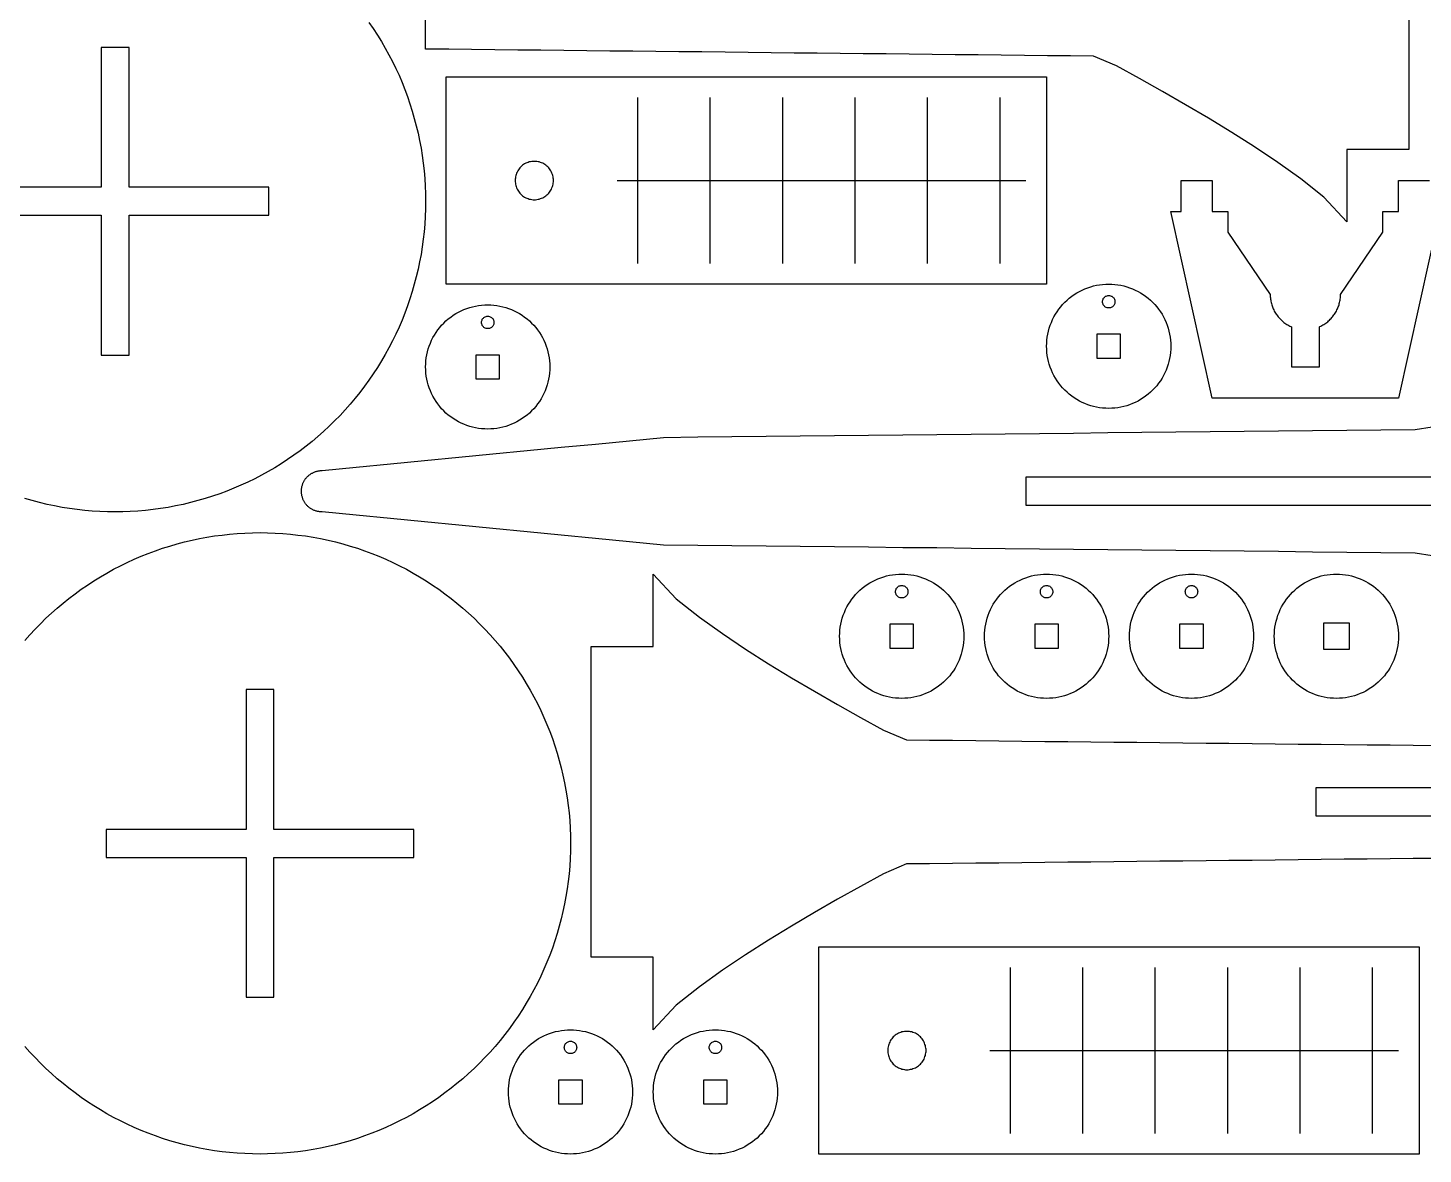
# Model space of a CAD drawing. Header units: millimetres. Extents: x 5 to 513, y 5 to 395.
# Drawn here: x 208.6 to 343.4, y 5 to 113.7 of the extents above; entities that cross this region are included whole.
import ezdxf

# ---------------------------------------------------------------- set-up
doc = ezdxf.new("R2010")
doc.units = ezdxf.units.MM
doc.layers.add('CUT', color=1, linetype='Continuous')
doc.layers.add('ENGRAVE', color=5, linetype='Continuous')

msp = doc.modelspace()

# ---------------------------------------------------------------- linework, layer by layer
at = {"layer": 'CUT'}
for points in [[(342, 132), (342, 102), (336, 102), (336, 95), (333.78, 97.39), (331.55, 99.16), (329.33, 100.75), (327.1, 102.24), (324.88, 103.65), (322.65, 105.01), (320.43, 106.32), (318.2, 107.6), (315.98, 108.84), (313.75, 110.06), (311.53, 111.01), (309.3, 111.03), (307.08, 111.05), (304.85, 111.08), (302.62, 111.1), (300.4, 111.12), (298.18, 111.15), (295.95, 111.17), (293.73, 111.19), (291.5, 111.22), (289.28, 111.24), (287.05, 111.27), (284.83, 111.29), (282.6, 111.31), (280.38, 111.34), (278.15, 111.36), (275.93, 111.38), (273.7, 111.41), (271.48, 111.43), (269.25, 111.46), (267.03, 111.48), (264.8, 111.5), (262.58, 111.53), (260.35, 111.55), (258.12, 111.57), (255.9, 111.6), (253.68, 111.62), (251.45, 111.65), (249.23, 111.67), (247, 111.69), (247, 115.65)], [(241.53, 114.27), (241.94, 113.67), (242.35, 113.05), (242.73, 112.42), (243.1, 111.79), (243.46, 111.14), (243.8, 110.49), (244.12, 109.83), (244.43, 109.16), (244.72, 108.48), (244.99, 107.8), (245.25, 107.11), (245.49, 106.41), (245.71, 105.71), (245.91, 105), (246.1, 104.29), (246.27, 103.57), (246.42, 102.85), (246.56, 102.13), (246.68, 101.4), (246.77, 100.67), (246.86, 99.94), (246.92, 99.21), (246.96, 98.47), (246.99, 97.74), (247, 97), (246.99, 96.26), (246.96, 95.53), (246.92, 94.79), (246.86, 94.06), (246.77, 93.33), (246.68, 92.6), (246.56, 91.87), (246.42, 91.15), (246.27, 90.43), (246.1, 89.71), (245.91, 89), (245.71, 88.29), (245.49, 87.59), (245.25, 86.89), (244.99, 86.2), (244.72, 85.52), (244.43, 84.84), (244.12, 84.17), (243.8, 83.51), (243.46, 82.86), (243.1, 82.21), (242.73, 81.58), (242.35, 80.95), (241.94, 80.33), (241.53, 79.73), (241.1, 79.13), (240.65, 78.54), (240.19, 77.97), (239.72, 77.4), (239.23, 76.85), (238.73, 76.31), (238.21, 75.79), (237.69, 75.27), (237.15, 74.77), (236.6, 74.28), (236.03, 73.81), (235.46, 73.35), (234.87, 72.9), (234.27, 72.47), (233.67, 72.06), (233.05, 71.65), (232.42, 71.27), (231.79, 70.9), (231.14, 70.54), (230.49, 70.2), (229.83, 69.88), (229.16, 69.57), (228.48, 69.28), (227.8, 69.01), (227.11, 68.75), (226.41, 68.51), (225.71, 68.29), (225, 68.09), (224.29, 67.9), (223.57, 67.73), (222.85, 67.58), (222.13, 67.44), (221.4, 67.32), (220.67, 67.23), (219.94, 67.14), (219.21, 67.08), (218.47, 67.04), (217.74, 67.01), (217, 67), (216.26, 67.01), (215.53, 67.04), (214.79, 67.08), (214.06, 67.14), (213.33, 67.23), (212.6, 67.32), (211.87, 67.44), (211.15, 67.58), (210.43, 67.73), (209.71, 67.9), (209, 68.09), (208.29, 68.29)], [(345, 96), (341, 78), (323, 78), (319, 96), (320, 96), (320, 99), (323, 99), (323, 96), (324.5, 96), (324.5, 94), (328.6, 88), (328.6, 87.89), (328.61, 87.78), (328.62, 87.67), (328.63, 87.56), (328.65, 87.45), (328.67, 87.34), (328.69, 87.23), (328.72, 87.12), (328.75, 87.01), (328.78, 86.91), (328.82, 86.8), (328.86, 86.7), (328.9, 86.6), (328.95, 86.5), (329, 86.4), (329.06, 86.3), (329.11, 86.2), (329.17, 86.11), (329.24, 86.02), (329.3, 85.93), (329.37, 85.84), (329.44, 85.76), (329.52, 85.68), (329.6, 85.6), (329.68, 85.52), (329.76, 85.44), (329.84, 85.37), (329.93, 85.3), (330.02, 85.24), (330.11, 85.17), (330.2, 85.11), (330.3, 85.06), (330.4, 85), (330.5, 84.95), (330.6, 84.9), (330.65, 84.88), (330.65, 81), (333.35, 81), (333.35, 84.88), (333.4, 84.9), (333.5, 84.95), (333.6, 85), (333.7, 85.06), (333.8, 85.11), (333.89, 85.17), (333.98, 85.24), (334.07, 85.3), (334.16, 85.37), (334.24, 85.44), (334.32, 85.52), (334.4, 85.6), (334.48, 85.68), (334.56, 85.76), (334.63, 85.84), (334.7, 85.93), (334.76, 86.02), (334.83, 86.11), (334.89, 86.2), (334.94, 86.3), (335, 86.4), (335.05, 86.5), (335.1, 86.6), (335.14, 86.7), (335.18, 86.8), (335.22, 86.91), (335.25, 87.01), (335.28, 87.12), (335.31, 87.23), (335.33, 87.34), (335.35, 87.45), (335.37, 87.56), (335.38, 87.67), (335.39, 87.78), (335.4, 87.89), (335.4, 88), (339.5, 94), (339.5, 96), (341, 96), (341, 99), (344, 99)], [(345.9, 62.52), (342.6, 63.03), (339.3, 63.06), (336, 63.1), (332.7, 63.13), (329.4, 63.17), (326.1, 63.2), (322.8, 63.24), (319.5, 63.27), (316.2, 63.31), (312.9, 63.34), (309.6, 63.38), (306.3, 63.41), (303, 63.45), (299.7, 63.48), (296.4, 63.52), (293.1, 63.55), (289.8, 63.59), (286.5, 63.62), (283.2, 63.66), (279.9, 63.69), (276.6, 63.73), (273.3, 63.76), (270, 63.8), (266.7, 64.12), (263.4, 64.44), (260.1, 64.76), (256.8, 65.08), (253.5, 65.4), (250.2, 65.72), (246.9, 66.04), (243.6, 66.36), (240.3, 66.68), (237, 67), (236.93, 67), (236.87, 67), (236.8, 67.01), (236.74, 67.02), (236.67, 67.03), (236.61, 67.04), (236.55, 67.05), (236.48, 67.07), (236.42, 67.09), (236.36, 67.11), (236.3, 67.13), (236.23, 67.15), (236.17, 67.18), (236.12, 67.21), (236.06, 67.24), (236, 67.27), (235.94, 67.3), (235.89, 67.34), (235.84, 67.37), (235.78, 67.41), (235.73, 67.45), (235.68, 67.5), (235.63, 67.54), (235.59, 67.59), (235.54, 67.63), (235.5, 67.68), (235.45, 67.73), (235.41, 67.78), (235.37, 67.84), (235.34, 67.89), (235.3, 67.94), (235.27, 68), (235.24, 68.06), (235.21, 68.12), (235.18, 68.17), (235.15, 68.23), (235.13, 68.3), (235.11, 68.36), (235.09, 68.42), (235.07, 68.48), (235.05, 68.55), (235.04, 68.61), (235.03, 68.67), (235.02, 68.74), (235.01, 68.8), (235, 68.87), (235, 68.93), (235, 69), (235, 69.07), (235, 69.13), (235.01, 69.2), (235.02, 69.26), (235.03, 69.33), (235.04, 69.39), (235.05, 69.45), (235.07, 69.52), (235.09, 69.58), (235.11, 69.64), (235.13, 69.7), (235.15, 69.77), (235.18, 69.83), (235.21, 69.88), (235.24, 69.94), (235.27, 70), (235.3, 70.06), (235.34, 70.11), (235.37, 70.16), (235.41, 70.22), (235.45, 70.27), (235.5, 70.32), (235.54, 70.37), (235.59, 70.41), (235.63, 70.46), (235.68, 70.5), (235.73, 70.55), (235.78, 70.59), (235.84, 70.63), (235.89, 70.66), (235.94, 70.7), (236, 70.73), (236.06, 70.76), (236.12, 70.79), (236.17, 70.82), (236.23, 70.85), (236.3, 70.87), (236.36, 70.89), (236.42, 70.91), (236.48, 70.93), (236.55, 70.95), (236.61, 70.96), (236.67, 70.97), (236.74, 70.98), (236.8, 70.99), (236.87, 71), (236.93, 71), (237, 71), (240.3, 71.32), (243.6, 71.64), (246.9, 71.96), (250.2, 72.28), (253.5, 72.6), (256.8, 72.92), (260.1, 73.24), (263.4, 73.56), (266.7, 73.88), (270, 74.2), (273.3, 74.24), (276.6, 74.27), (279.9, 74.31), (283.2, 74.34), (286.5, 74.38), (289.8, 74.41), (293.1, 74.45), (296.4, 74.48), (299.7, 74.52), (303, 74.55), (306.3, 74.59), (309.6, 74.62), (312.9, 74.66), (316.2, 74.69), (319.5, 74.73), (322.8, 74.76), (326.1, 74.8), (329.4, 74.83), (332.7, 74.87), (336, 74.9), (339.3, 74.94), (342.6, 74.97), (345.9, 75.48)], [(375, 70.35), (305, 70.35), (305, 67.65), (375, 67.65)], [(208.28, 54.6), (208.77, 55.15), (209.27, 55.69), (209.79, 56.21), (210.31, 56.73), (210.85, 57.23), (211.4, 57.72), (211.97, 58.19), (212.54, 58.65), (213.13, 59.1), (213.73, 59.53), (214.33, 59.94), (214.95, 60.35), (215.58, 60.73), (216.21, 61.1), (216.86, 61.46), (217.51, 61.8), (218.17, 62.12), (218.84, 62.43), (219.52, 62.72), (220.2, 62.99), (220.89, 63.25), (221.59, 63.49), (222.29, 63.71), (223, 63.91), (223.71, 64.1), (224.43, 64.27), (225.15, 64.42), (225.87, 64.56), (226.6, 64.68), (227.33, 64.77), (228.06, 64.86), (228.79, 64.92), (229.53, 64.96), (230.26, 64.99), (231, 65), (231.74, 64.99), (232.47, 64.96), (233.21, 64.92), (233.94, 64.86), (234.67, 64.77), (235.4, 64.68), (236.13, 64.56), (236.85, 64.42), (237.57, 64.27), (238.29, 64.1), (239, 63.91), (239.71, 63.71), (240.41, 63.49), (241.11, 63.25), (241.8, 62.99), (242.48, 62.72), (243.16, 62.43), (243.83, 62.12), (244.49, 61.8), (245.14, 61.46), (245.79, 61.1), (246.42, 60.73), (247.05, 60.35), (247.67, 59.94), (248.27, 59.53), (248.87, 59.1), (249.46, 58.65), (250.03, 58.19), (250.6, 57.72), (251.15, 57.23), (251.69, 56.73), (252.21, 56.21), (252.73, 55.69), (253.23, 55.15), (253.72, 54.6), (254.19, 54.03), (254.65, 53.46), (255.1, 52.87), (255.53, 52.27), (255.94, 51.67), (256.35, 51.05), (256.73, 50.42), (257.1, 49.79), (257.46, 49.14), (257.8, 48.49), (258.12, 47.83), (258.43, 47.16), (258.72, 46.48), (258.99, 45.8), (259.25, 45.11), (259.49, 44.41), (259.71, 43.71), (259.91, 43), (260.1, 42.29), (260.27, 41.57), (260.42, 40.85), (260.56, 40.13), (260.68, 39.4), (260.77, 38.67), (260.86, 37.94), (260.92, 37.21), (260.96, 36.47), (260.99, 35.74), (261, 35), (260.99, 34.26), (260.96, 33.53), (260.92, 32.79), (260.86, 32.06), (260.77, 31.33), (260.68, 30.6), (260.56, 29.87), (260.42, 29.15), (260.27, 28.43), (260.1, 27.71), (259.91, 27), (259.71, 26.29), (259.49, 25.59), (259.25, 24.89), (258.99, 24.2), (258.72, 23.52), (258.43, 22.84), (258.12, 22.17), (257.8, 21.51), (257.46, 20.86), (257.1, 20.21), (256.73, 19.58), (256.35, 18.95), (255.94, 18.33), (255.53, 17.73), (255.1, 17.13), (254.65, 16.54), (254.19, 15.97), (253.72, 15.4), (253.23, 14.85), (252.73, 14.31), (252.21, 13.79), (251.69, 13.27), (251.15, 12.77), (250.6, 12.28), (250.03, 11.81), (249.46, 11.35), (248.87, 10.9), (248.27, 10.47), (247.67, 10.06), (247.05, 9.65), (246.42, 9.27), (245.79, 8.9), (245.14, 8.54), (244.49, 8.2), (243.83, 7.88), (243.16, 7.57), (242.48, 7.28), (241.8, 7.01), (241.11, 6.75), (240.41, 6.51), (239.71, 6.29), (239, 6.09), (238.29, 5.9), (237.57, 5.73), (236.85, 5.58), (236.13, 5.44), (235.4, 5.32), (234.67, 5.23), (233.94, 5.14), (233.21, 5.08), (232.47, 5.04), (231.74, 5.01), (231, 5), (230.26, 5.01), (229.53, 5.04), (228.79, 5.08), (228.06, 5.14), (227.33, 5.23), (226.6, 5.32), (225.87, 5.44), (225.15, 5.58), (224.43, 5.73), (223.71, 5.9), (223, 6.09), (222.29, 6.29), (221.59, 6.51), (220.89, 6.75), (220.2, 7.01), (219.52, 7.28), (218.84, 7.57), (218.17, 7.88), (217.51, 8.2), (216.86, 8.54), (216.21, 8.9), (215.58, 9.27), (214.95, 9.65), (214.33, 10.06), (213.73, 10.47), (213.13, 10.9), (212.54, 11.35), (211.97, 11.81), (211.4, 12.28), (210.85, 12.77), (210.31, 13.27), (209.79, 13.79), (209.27, 14.31), (208.77, 14.85), (208.28, 15.4)], [(344.65, 33.55), (342.42, 33.53), (340.2, 33.5), (337.97, 33.48), (335.75, 33.46), (333.52, 33.43), (331.3, 33.41), (329.07, 33.38), (326.85, 33.36), (324.62, 33.34), (322.4, 33.31), (320.17, 33.29), (317.95, 33.27), (315.72, 33.24), (313.5, 33.22), (311.27, 33.19), (309.05, 33.17), (306.82, 33.15), (304.6, 33.12), (302.38, 33.1), (300.15, 33.08), (297.92, 33.05), (295.7, 33.03), (293.47, 33.01), (291.25, 32.06), (289.02, 30.84), (286.8, 29.6), (284.57, 28.32), (282.35, 27.01), (280.12, 25.65), (277.9, 24.24), (275.67, 22.75), (273.45, 21.16), (271.22, 19.39), (269, 17), (269, 24), (263, 24), (263, 54), (269, 54), (269, 61), (271.22, 58.61), (273.45, 56.84), (275.67, 55.25), (277.9, 53.76), (280.12, 52.35), (282.35, 50.99), (284.57, 49.68), (286.8, 48.4), (289.02, 47.16), (291.25, 45.94), (293.47, 44.99), (295.7, 44.97), (297.92, 44.95), (300.15, 44.92), (302.38, 44.9), (304.6, 44.88), (306.82, 44.85), (309.05, 44.83), (311.27, 44.81), (313.5, 44.78), (315.72, 44.76), (317.95, 44.73), (320.17, 44.71), (322.4, 44.69), (324.62, 44.66), (326.85, 44.64), (329.07, 44.62), (331.3, 44.59), (333.52, 44.57), (335.75, 44.54), (337.97, 44.52), (340.2, 44.5), (342.42, 44.47), (344.65, 44.45)], [(358, 40.35), (333, 40.35), (333, 37.65), (358, 37.65)]]:
    msp.add_lwpolyline(points, dxfattribs=at)
for points in [[(218.35, 98.35), (218.35, 111.85), (215.65, 111.85), (215.65, 98.35), (202.15, 98.35), (202.15, 95.65), (215.65, 95.65), (215.65, 82.15), (218.35, 82.15), (218.35, 95.65), (231.85, 95.65), (231.85, 98.35)], [(249, 89), (249, 109), (307, 109), (307, 89)], [(259.35, 99.12), (259.33, 99.24), (259.31, 99.36), (259.29, 99.48), (259.25, 99.59), (259.21, 99.71), (259.16, 99.82), (259.1, 99.93), (259.04, 100.03), (258.97, 100.13), (258.89, 100.22), (258.81, 100.31), (258.72, 100.39), (258.63, 100.47), (258.53, 100.54), (258.43, 100.6), (258.32, 100.66), (258.21, 100.71), (258.09, 100.75), (257.98, 100.79), (257.86, 100.81), (257.74, 100.83), (257.62, 100.85), (257.5, 100.85), (257.38, 100.85), (257.26, 100.83), (257.14, 100.81), (257.02, 100.79), (256.91, 100.75), (256.79, 100.71), (256.68, 100.66), (256.57, 100.6), (256.47, 100.54), (256.37, 100.47), (256.28, 100.39), (256.19, 100.31), (256.11, 100.22), (256.03, 100.13), (255.96, 100.03), (255.9, 99.93), (255.84, 99.82), (255.79, 99.71), (255.75, 99.59), (255.71, 99.48), (255.69, 99.36), (255.67, 99.24), (255.65, 99.12), (255.65, 99), (255.65, 98.88), (255.67, 98.76), (255.69, 98.64), (255.71, 98.52), (255.75, 98.41), (255.79, 98.29), (255.84, 98.18), (255.9, 98.07), (255.96, 97.97), (256.03, 97.87), (256.11, 97.78), (256.19, 97.69), (256.28, 97.61), (256.37, 97.53), (256.47, 97.46), (256.57, 97.4), (256.68, 97.34), (256.79, 97.29), (256.91, 97.25), (257.02, 97.21), (257.14, 97.19), (257.26, 97.17), (257.38, 97.15), (257.5, 97.15), (257.62, 97.15), (257.74, 97.17), (257.86, 97.19), (257.98, 97.21), (258.09, 97.25), (258.21, 97.29), (258.32, 97.34), (258.43, 97.4), (258.53, 97.46), (258.63, 97.53), (258.72, 97.61), (258.81, 97.69), (258.89, 97.78), (258.97, 97.87), (259.04, 97.97), (259.1, 98.07), (259.16, 98.18), (259.21, 98.29), (259.25, 98.41), (259.29, 98.52), (259.31, 98.64), (259.33, 98.76), (259.35, 98.88), (259.35, 99)], [(318.99, 82.71), (318.97, 82.41), (318.94, 82.12), (318.88, 81.83), (318.82, 81.54), (318.74, 81.26), (318.65, 80.98), (318.54, 80.7), (318.42, 80.43), (318.29, 80.17), (318.15, 79.92), (317.99, 79.67), (317.82, 79.43), (317.64, 79.19), (317.45, 78.97), (317.24, 78.76), (317.03, 78.55), (316.81, 78.36), (316.57, 78.18), (316.33, 78.01), (316.08, 77.85), (315.83, 77.71), (315.57, 77.58), (315.3, 77.46), (315.02, 77.35), (314.74, 77.26), (314.46, 77.18), (314.17, 77.12), (313.88, 77.06), (313.59, 77.03), (313.29, 77.01), (313, 77), (312.71, 77.01), (312.41, 77.03), (312.12, 77.06), (311.83, 77.12), (311.54, 77.18), (311.26, 77.26), (310.98, 77.35), (310.7, 77.46), (310.43, 77.58), (310.17, 77.71), (309.92, 77.85), (309.67, 78.01), (309.43, 78.18), (309.19, 78.36), (308.97, 78.55), (308.76, 78.76), (308.55, 78.97), (308.36, 79.19), (308.18, 79.43), (308.01, 79.67), (307.85, 79.92), (307.71, 80.17), (307.58, 80.43), (307.46, 80.7), (307.35, 80.98), (307.26, 81.26), (307.18, 81.54), (307.12, 81.83), (307.06, 82.12), (307.03, 82.41), (307.01, 82.71), (307, 83), (307.01, 83.29), (307.03, 83.59), (307.06, 83.88), (307.12, 84.17), (307.18, 84.46), (307.26, 84.74), (307.35, 85.02), (307.46, 85.3), (307.58, 85.57), (307.71, 85.83), (307.85, 86.08), (308.01, 86.33), (308.18, 86.57), (308.36, 86.81), (308.55, 87.03), (308.76, 87.24), (308.97, 87.45), (309.19, 87.64), (309.43, 87.82), (309.67, 87.99), (309.92, 88.15), (310.17, 88.29), (310.43, 88.42), (310.7, 88.54), (310.98, 88.65), (311.26, 88.74), (311.54, 88.82), (311.83, 88.88), (312.12, 88.94), (312.41, 88.97), (312.71, 88.99), (313, 89), (313.29, 88.99), (313.59, 88.97), (313.88, 88.94), (314.17, 88.88), (314.46, 88.82), (314.74, 88.74), (315.02, 88.65), (315.3, 88.54), (315.57, 88.42), (315.83, 88.29), (316.08, 88.15), (316.33, 87.99), (316.57, 87.82), (316.81, 87.64), (317.03, 87.45), (317.24, 87.24), (317.45, 87.03), (317.64, 86.81), (317.82, 86.57), (317.99, 86.33), (318.15, 86.08), (318.29, 85.83), (318.42, 85.57), (318.54, 85.3), (318.65, 85.02), (318.74, 84.74), (318.82, 84.46), (318.88, 84.17), (318.94, 83.88), (318.97, 83.59), (318.99, 83.29), (319, 83)], [(258.99, 80.71), (258.97, 80.41), (258.94, 80.12), (258.88, 79.83), (258.82, 79.54), (258.74, 79.26), (258.65, 78.98), (258.54, 78.7), (258.42, 78.43), (258.29, 78.17), (258.15, 77.92), (257.99, 77.67), (257.82, 77.43), (257.64, 77.19), (257.45, 76.97), (257.24, 76.76), (257.03, 76.55), (256.81, 76.36), (256.57, 76.18), (256.33, 76.01), (256.08, 75.85), (255.83, 75.71), (255.57, 75.58), (255.3, 75.46), (255.02, 75.35), (254.74, 75.26), (254.46, 75.18), (254.17, 75.12), (253.88, 75.06), (253.59, 75.03), (253.29, 75.01), (253, 75), (252.71, 75.01), (252.41, 75.03), (252.12, 75.06), (251.83, 75.12), (251.54, 75.18), (251.26, 75.26), (250.98, 75.35), (250.7, 75.46), (250.43, 75.58), (250.17, 75.71), (249.92, 75.85), (249.67, 76.01), (249.43, 76.18), (249.19, 76.36), (248.97, 76.55), (248.76, 76.76), (248.55, 76.97), (248.36, 77.19), (248.18, 77.43), (248.01, 77.67), (247.85, 77.92), (247.71, 78.17), (247.58, 78.43), (247.46, 78.7), (247.35, 78.98), (247.26, 79.26), (247.18, 79.54), (247.12, 79.83), (247.06, 80.12), (247.03, 80.41), (247.01, 80.71), (247, 81), (247.01, 81.29), (247.03, 81.59), (247.06, 81.88), (247.12, 82.17), (247.18, 82.46), (247.26, 82.74), (247.35, 83.02), (247.46, 83.3), (247.58, 83.57), (247.71, 83.83), (247.85, 84.08), (248.01, 84.33), (248.18, 84.57), (248.36, 84.81), (248.55, 85.03), (248.76, 85.24), (248.97, 85.45), (249.19, 85.64), (249.43, 85.82), (249.67, 85.99), (249.92, 86.15), (250.17, 86.29), (250.43, 86.42), (250.7, 86.54), (250.98, 86.65), (251.26, 86.74), (251.54, 86.82), (251.83, 86.88), (252.12, 86.94), (252.41, 86.97), (252.71, 86.99), (253, 87), (253.29, 86.99), (253.59, 86.97), (253.88, 86.94), (254.17, 86.88), (254.46, 86.82), (254.74, 86.74), (255.02, 86.65), (255.3, 86.54), (255.57, 86.42), (255.83, 86.29), (256.08, 86.15), (256.33, 85.99), (256.57, 85.82), (256.81, 85.64), (257.03, 85.45), (257.24, 85.24), (257.45, 85.03), (257.64, 84.81), (257.82, 84.57), (257.99, 84.33), (258.15, 84.08), (258.29, 83.83), (258.42, 83.57), (258.54, 83.3), (258.65, 83.02), (258.74, 82.74), (258.82, 82.46), (258.88, 82.17), (258.94, 81.88), (258.97, 81.59), (258.99, 81.29), (259, 81)], [(314.15, 84.15), (311.85, 84.15), (311.85, 81.85), (314.15, 81.85)], [(254.15, 82.15), (251.85, 82.15), (251.85, 79.85), (254.15, 79.85)], [(298.99, 54.71), (298.97, 54.41), (298.94, 54.12), (298.88, 53.83), (298.82, 53.54), (298.74, 53.26), (298.65, 52.98), (298.54, 52.7), (298.42, 52.43), (298.29, 52.17), (298.15, 51.92), (297.99, 51.67), (297.82, 51.43), (297.64, 51.19), (297.45, 50.97), (297.24, 50.76), (297.03, 50.55), (296.81, 50.36), (296.57, 50.18), (296.33, 50.01), (296.08, 49.85), (295.83, 49.71), (295.57, 49.58), (295.3, 49.46), (295.02, 49.35), (294.74, 49.26), (294.46, 49.18), (294.17, 49.12), (293.88, 49.06), (293.59, 49.03), (293.29, 49.01), (293, 49), (292.71, 49.01), (292.41, 49.03), (292.12, 49.06), (291.83, 49.12), (291.54, 49.18), (291.26, 49.26), (290.98, 49.35), (290.7, 49.46), (290.43, 49.58), (290.17, 49.71), (289.92, 49.85), (289.67, 50.01), (289.43, 50.18), (289.19, 50.36), (288.97, 50.55), (288.76, 50.76), (288.55, 50.97), (288.36, 51.19), (288.18, 51.43), (288.01, 51.67), (287.85, 51.92), (287.71, 52.17), (287.58, 52.43), (287.46, 52.7), (287.35, 52.98), (287.26, 53.26), (287.18, 53.54), (287.12, 53.83), (287.06, 54.12), (287.03, 54.41), (287.01, 54.71), (287, 55), (287.01, 55.29), (287.03, 55.59), (287.06, 55.88), (287.12, 56.17), (287.18, 56.46), (287.26, 56.74), (287.35, 57.02), (287.46, 57.3), (287.58, 57.57), (287.71, 57.83), (287.85, 58.08), (288.01, 58.33), (288.18, 58.57), (288.36, 58.81), (288.55, 59.03), (288.76, 59.24), (288.97, 59.45), (289.19, 59.64), (289.43, 59.82), (289.67, 59.99), (289.92, 60.15), (290.17, 60.29), (290.43, 60.42), (290.7, 60.54), (290.98, 60.65), (291.26, 60.74), (291.54, 60.82), (291.83, 60.88), (292.12, 60.94), (292.41, 60.97), (292.71, 60.99), (293, 61), (293.29, 60.99), (293.59, 60.97), (293.88, 60.94), (294.17, 60.88), (294.46, 60.82), (294.74, 60.74), (295.02, 60.65), (295.3, 60.54), (295.57, 60.42), (295.83, 60.29), (296.08, 60.15), (296.33, 59.99), (296.57, 59.82), (296.81, 59.64), (297.03, 59.45), (297.24, 59.24), (297.45, 59.03), (297.64, 58.81), (297.82, 58.57), (297.99, 58.33), (298.15, 58.08), (298.29, 57.83), (298.42, 57.57), (298.54, 57.3), (298.65, 57.02), (298.74, 56.74), (298.82, 56.46), (298.88, 56.17), (298.94, 55.88), (298.97, 55.59), (298.99, 55.29), (299, 55)], [(312.99, 54.71), (312.97, 54.41), (312.94, 54.12), (312.88, 53.83), (312.82, 53.54), (312.74, 53.26), (312.65, 52.98), (312.54, 52.7), (312.42, 52.43), (312.29, 52.17), (312.15, 51.92), (311.99, 51.67), (311.82, 51.43), (311.64, 51.19), (311.45, 50.97), (311.24, 50.76), (311.03, 50.55), (310.81, 50.36), (310.57, 50.18), (310.33, 50.01), (310.08, 49.85), (309.83, 49.71), (309.57, 49.58), (309.3, 49.46), (309.02, 49.35), (308.74, 49.26), (308.46, 49.18), (308.17, 49.12), (307.88, 49.06), (307.59, 49.03), (307.29, 49.01), (307, 49), (306.71, 49.01), (306.41, 49.03), (306.12, 49.06), (305.83, 49.12), (305.54, 49.18), (305.26, 49.26), (304.98, 49.35), (304.7, 49.46), (304.43, 49.58), (304.17, 49.71), (303.92, 49.85), (303.67, 50.01), (303.43, 50.18), (303.19, 50.36), (302.97, 50.55), (302.76, 50.76), (302.55, 50.97), (302.36, 51.19), (302.18, 51.43), (302.01, 51.67), (301.85, 51.92), (301.71, 52.17), (301.58, 52.43), (301.46, 52.7), (301.35, 52.98), (301.26, 53.26), (301.18, 53.54), (301.12, 53.83), (301.06, 54.12), (301.03, 54.41), (301.01, 54.71), (301, 55), (301.01, 55.29), (301.03, 55.59), (301.06, 55.88), (301.12, 56.17), (301.18, 56.46), (301.26, 56.74), (301.35, 57.02), (301.46, 57.3), (301.58, 57.57), (301.71, 57.83), (301.85, 58.08), (302.01, 58.33), (302.18, 58.57), (302.36, 58.81), (302.55, 59.03), (302.76, 59.24), (302.97, 59.45), (303.19, 59.64), (303.43, 59.82), (303.67, 59.99), (303.92, 60.15), (304.17, 60.29), (304.43, 60.42), (304.7, 60.54), (304.98, 60.65), (305.26, 60.74), (305.54, 60.82), (305.83, 60.88), (306.12, 60.94), (306.41, 60.97), (306.71, 60.99), (307, 61), (307.29, 60.99), (307.59, 60.97), (307.88, 60.94), (308.17, 60.88), (308.46, 60.82), (308.74, 60.74), (309.02, 60.65), (309.3, 60.54), (309.57, 60.42), (309.83, 60.29), (310.08, 60.15), (310.33, 59.99), (310.57, 59.82), (310.81, 59.64), (311.03, 59.45), (311.24, 59.24), (311.45, 59.03), (311.64, 58.81), (311.82, 58.57), (311.99, 58.33), (312.15, 58.08), (312.29, 57.83), (312.42, 57.57), (312.54, 57.3), (312.65, 57.02), (312.74, 56.74), (312.82, 56.46), (312.88, 56.17), (312.94, 55.88), (312.97, 55.59), (312.99, 55.29), (313, 55)], [(326.99, 54.71), (326.97, 54.41), (326.94, 54.12), (326.88, 53.83), (326.82, 53.54), (326.74, 53.26), (326.65, 52.98), (326.54, 52.7), (326.42, 52.43), (326.29, 52.17), (326.15, 51.92), (325.99, 51.67), (325.82, 51.43), (325.64, 51.19), (325.45, 50.97), (325.24, 50.76), (325.03, 50.55), (324.81, 50.36), (324.57, 50.18), (324.33, 50.01), (324.08, 49.85), (323.83, 49.71), (323.57, 49.58), (323.3, 49.46), (323.02, 49.35), (322.74, 49.26), (322.46, 49.18), (322.17, 49.12), (321.88, 49.06), (321.59, 49.03), (321.29, 49.01), (321, 49), (320.71, 49.01), (320.41, 49.03), (320.12, 49.06), (319.83, 49.12), (319.54, 49.18), (319.26, 49.26), (318.98, 49.35), (318.7, 49.46), (318.43, 49.58), (318.17, 49.71), (317.92, 49.85), (317.67, 50.01), (317.43, 50.18), (317.19, 50.36), (316.97, 50.55), (316.76, 50.76), (316.55, 50.97), (316.36, 51.19), (316.18, 51.43), (316.01, 51.67), (315.85, 51.92), (315.71, 52.17), (315.58, 52.43), (315.46, 52.7), (315.35, 52.98), (315.26, 53.26), (315.18, 53.54), (315.12, 53.83), (315.06, 54.12), (315.03, 54.41), (315.01, 54.71), (315, 55), (315.01, 55.29), (315.03, 55.59), (315.06, 55.88), (315.12, 56.17), (315.18, 56.46), (315.26, 56.74), (315.35, 57.02), (315.46, 57.3), (315.58, 57.57), (315.71, 57.83), (315.85, 58.08), (316.01, 58.33), (316.18, 58.57), (316.36, 58.81), (316.55, 59.03), (316.76, 59.24), (316.97, 59.45), (317.19, 59.64), (317.43, 59.82), (317.67, 59.99), (317.92, 60.15), (318.17, 60.29), (318.43, 60.42), (318.7, 60.54), (318.98, 60.65), (319.26, 60.74), (319.54, 60.82), (319.83, 60.88), (320.12, 60.94), (320.41, 60.97), (320.71, 60.99), (321, 61), (321.29, 60.99), (321.59, 60.97), (321.88, 60.94), (322.17, 60.88), (322.46, 60.82), (322.74, 60.74), (323.02, 60.65), (323.3, 60.54), (323.57, 60.42), (323.83, 60.29), (324.08, 60.15), (324.33, 59.99), (324.57, 59.82), (324.81, 59.64), (325.03, 59.45), (325.24, 59.24), (325.45, 59.03), (325.64, 58.81), (325.82, 58.57), (325.99, 58.33), (326.15, 58.08), (326.29, 57.83), (326.42, 57.57), (326.54, 57.3), (326.65, 57.02), (326.74, 56.74), (326.82, 56.46), (326.88, 56.17), (326.94, 55.88), (326.97, 55.59), (326.99, 55.29), (327, 55)], [(340.99, 54.71), (340.97, 54.41), (340.94, 54.12), (340.88, 53.83), (340.82, 53.54), (340.74, 53.26), (340.65, 52.98), (340.54, 52.7), (340.42, 52.43), (340.29, 52.17), (340.15, 51.92), (339.99, 51.67), (339.82, 51.43), (339.64, 51.19), (339.45, 50.97), (339.24, 50.76), (339.03, 50.55), (338.81, 50.36), (338.57, 50.18), (338.33, 50.01), (338.08, 49.85), (337.83, 49.71), (337.57, 49.58), (337.3, 49.46), (337.02, 49.35), (336.74, 49.26), (336.46, 49.18), (336.17, 49.12), (335.88, 49.06), (335.59, 49.03), (335.29, 49.01), (335, 49), (334.71, 49.01), (334.41, 49.03), (334.12, 49.06), (333.83, 49.12), (333.54, 49.18), (333.26, 49.26), (332.98, 49.35), (332.7, 49.46), (332.43, 49.58), (332.17, 49.71), (331.92, 49.85), (331.67, 50.01), (331.43, 50.18), (331.19, 50.36), (330.97, 50.55), (330.76, 50.76), (330.55, 50.97), (330.36, 51.19), (330.18, 51.43), (330.01, 51.67), (329.85, 51.92), (329.71, 52.17), (329.58, 52.43), (329.46, 52.7), (329.35, 52.98), (329.26, 53.26), (329.18, 53.54), (329.12, 53.83), (329.06, 54.12), (329.03, 54.41), (329.01, 54.71), (329, 55), (329.01, 55.29), (329.03, 55.59), (329.06, 55.88), (329.12, 56.17), (329.18, 56.46), (329.26, 56.74), (329.35, 57.02), (329.46, 57.3), (329.58, 57.57), (329.71, 57.83), (329.85, 58.08), (330.01, 58.33), (330.18, 58.57), (330.36, 58.81), (330.55, 59.03), (330.76, 59.24), (330.97, 59.45), (331.19, 59.64), (331.43, 59.82), (331.67, 59.99), (331.92, 60.15), (332.17, 60.29), (332.43, 60.42), (332.7, 60.54), (332.98, 60.65), (333.26, 60.74), (333.54, 60.82), (333.83, 60.88), (334.12, 60.94), (334.41, 60.97), (334.71, 60.99), (335, 61), (335.29, 60.99), (335.59, 60.97), (335.88, 60.94), (336.17, 60.88), (336.46, 60.82), (336.74, 60.74), (337.02, 60.65), (337.3, 60.54), (337.57, 60.42), (337.83, 60.29), (338.08, 60.15), (338.33, 59.99), (338.57, 59.82), (338.81, 59.64), (339.03, 59.45), (339.24, 59.24), (339.45, 59.03), (339.64, 58.81), (339.82, 58.57), (339.99, 58.33), (340.15, 58.08), (340.29, 57.83), (340.42, 57.57), (340.54, 57.3), (340.65, 57.02), (340.74, 56.74), (340.82, 56.46), (340.88, 56.17), (340.94, 55.88), (340.97, 55.59), (340.99, 55.29), (341, 55)], [(294.15, 56.15), (291.85, 56.15), (291.85, 53.85), (294.15, 53.85)], [(308.15, 56.15), (305.85, 56.15), (305.85, 53.85), (308.15, 53.85)], [(322.15, 56.15), (319.85, 56.15), (319.85, 53.85), (322.15, 53.85)], [(336.25, 56.25), (333.75, 56.25), (333.75, 53.75), (336.25, 53.75)], [(232.35, 36.35), (232.35, 49.85), (229.65, 49.85), (229.65, 36.35), (216.15, 36.35), (216.15, 33.65), (229.65, 33.65), (229.65, 20.15), (232.35, 20.15), (232.35, 33.65), (245.85, 33.65), (245.85, 36.35)], [(285, 5), (285, 25), (343, 25), (343, 5)], [(266.99, 10.71), (266.97, 10.41), (266.94, 10.12), (266.88, 9.83), (266.82, 9.54), (266.74, 9.26), (266.65, 8.98), (266.54, 8.7), (266.42, 8.43), (266.29, 8.17), (266.15, 7.92), (265.99, 7.67), (265.82, 7.43), (265.64, 7.19), (265.45, 6.97), (265.24, 6.76), (265.03, 6.55), (264.81, 6.36), (264.57, 6.18), (264.33, 6.01), (264.08, 5.85), (263.83, 5.71), (263.57, 5.58), (263.3, 5.46), (263.02, 5.35), (262.74, 5.26), (262.46, 5.18), (262.17, 5.12), (261.88, 5.06), (261.59, 5.03), (261.29, 5.01), (261, 5), (260.71, 5.01), (260.41, 5.03), (260.12, 5.06), (259.83, 5.12), (259.54, 5.18), (259.26, 5.26), (258.98, 5.35), (258.7, 5.46), (258.43, 5.58), (258.17, 5.71), (257.92, 5.85), (257.67, 6.01), (257.43, 6.18), (257.19, 6.36), (256.97, 6.55), (256.76, 6.76), (256.55, 6.97), (256.36, 7.19), (256.18, 7.43), (256.01, 7.67), (255.85, 7.92), (255.71, 8.17), (255.58, 8.43), (255.46, 8.7), (255.35, 8.98), (255.26, 9.26), (255.18, 9.54), (255.12, 9.83), (255.06, 10.12), (255.03, 10.41), (255.01, 10.71), (255, 11), (255.01, 11.29), (255.03, 11.59), (255.06, 11.88), (255.12, 12.17), (255.18, 12.46), (255.26, 12.74), (255.35, 13.02), (255.46, 13.3), (255.58, 13.57), (255.71, 13.83), (255.85, 14.08), (256.01, 14.33), (256.18, 14.57), (256.36, 14.81), (256.55, 15.03), (256.76, 15.24), (256.97, 15.45), (257.19, 15.64), (257.43, 15.82), (257.67, 15.99), (257.92, 16.15), (258.17, 16.29), (258.43, 16.42), (258.7, 16.54), (258.98, 16.65), (259.26, 16.74), (259.54, 16.82), (259.83, 16.88), (260.12, 16.94), (260.41, 16.97), (260.71, 16.99), (261, 17), (261.29, 16.99), (261.59, 16.97), (261.88, 16.94), (262.17, 16.88), (262.46, 16.82), (262.74, 16.74), (263.02, 16.65), (263.3, 16.54), (263.57, 16.42), (263.83, 16.29), (264.08, 16.15), (264.33, 15.99), (264.57, 15.82), (264.81, 15.64), (265.03, 15.45), (265.24, 15.24), (265.45, 15.03), (265.64, 14.81), (265.82, 14.57), (265.99, 14.33), (266.15, 14.08), (266.29, 13.83), (266.42, 13.57), (266.54, 13.3), (266.65, 13.02), (266.74, 12.74), (266.82, 12.46), (266.88, 12.17), (266.94, 11.88), (266.97, 11.59), (266.99, 11.29), (267, 11)], [(280.99, 10.71), (280.97, 10.41), (280.94, 10.12), (280.88, 9.83), (280.82, 9.54), (280.74, 9.26), (280.65, 8.98), (280.54, 8.7), (280.42, 8.43), (280.29, 8.17), (280.15, 7.92), (279.99, 7.67), (279.82, 7.43), (279.64, 7.19), (279.45, 6.97), (279.24, 6.76), (279.03, 6.55), (278.81, 6.36), (278.57, 6.18), (278.33, 6.01), (278.08, 5.85), (277.83, 5.71), (277.57, 5.58), (277.3, 5.46), (277.02, 5.35), (276.74, 5.26), (276.46, 5.18), (276.17, 5.12), (275.88, 5.06), (275.59, 5.03), (275.29, 5.01), (275, 5), (274.71, 5.01), (274.41, 5.03), (274.12, 5.06), (273.83, 5.12), (273.54, 5.18), (273.26, 5.26), (272.98, 5.35), (272.7, 5.46), (272.43, 5.58), (272.17, 5.71), (271.92, 5.85), (271.67, 6.01), (271.43, 6.18), (271.19, 6.36), (270.97, 6.55), (270.76, 6.76), (270.55, 6.97), (270.36, 7.19), (270.18, 7.43), (270.01, 7.67), (269.85, 7.92), (269.71, 8.17), (269.58, 8.43), (269.46, 8.7), (269.35, 8.98), (269.26, 9.26), (269.18, 9.54), (269.12, 9.83), (269.06, 10.12), (269.03, 10.41), (269.01, 10.71), (269, 11), (269.01, 11.29), (269.03, 11.59), (269.06, 11.88), (269.12, 12.17), (269.18, 12.46), (269.26, 12.74), (269.35, 13.02), (269.46, 13.3), (269.58, 13.57), (269.71, 13.83), (269.85, 14.08), (270.01, 14.33), (270.18, 14.57), (270.36, 14.81), (270.55, 15.03), (270.76, 15.24), (270.97, 15.45), (271.19, 15.64), (271.43, 15.82), (271.67, 15.99), (271.92, 16.15), (272.17, 16.29), (272.43, 16.42), (272.7, 16.54), (272.98, 16.65), (273.26, 16.74), (273.54, 16.82), (273.83, 16.88), (274.12, 16.94), (274.41, 16.97), (274.71, 16.99), (275, 17), (275.29, 16.99), (275.59, 16.97), (275.88, 16.94), (276.17, 16.88), (276.46, 16.82), (276.74, 16.74), (277.02, 16.65), (277.3, 16.54), (277.57, 16.42), (277.83, 16.29), (278.08, 16.15), (278.33, 15.99), (278.57, 15.82), (278.81, 15.64), (279.03, 15.45), (279.24, 15.24), (279.45, 15.03), (279.64, 14.81), (279.82, 14.57), (279.99, 14.33), (280.15, 14.08), (280.29, 13.83), (280.42, 13.57), (280.54, 13.3), (280.65, 13.02), (280.74, 12.74), (280.82, 12.46), (280.88, 12.17), (280.94, 11.88), (280.97, 11.59), (280.99, 11.29), (281, 11)], [(295.35, 15.12), (295.33, 15.24), (295.31, 15.36), (295.29, 15.48), (295.25, 15.59), (295.21, 15.71), (295.16, 15.82), (295.1, 15.93), (295.04, 16.03), (294.97, 16.13), (294.89, 16.22), (294.81, 16.31), (294.72, 16.39), (294.63, 16.47), (294.53, 16.54), (294.43, 16.6), (294.32, 16.66), (294.21, 16.71), (294.09, 16.75), (293.98, 16.79), (293.86, 16.81), (293.74, 16.83), (293.62, 16.85), (293.5, 16.85), (293.38, 16.85), (293.26, 16.83), (293.14, 16.81), (293.02, 16.79), (292.91, 16.75), (292.79, 16.71), (292.68, 16.66), (292.58, 16.6), (292.47, 16.54), (292.37, 16.47), (292.28, 16.39), (292.19, 16.31), (292.11, 16.22), (292.03, 16.13), (291.96, 16.03), (291.9, 15.93), (291.84, 15.82), (291.79, 15.71), (291.75, 15.59), (291.71, 15.48), (291.69, 15.36), (291.67, 15.24), (291.65, 15.12), (291.65, 15), (291.65, 14.88), (291.67, 14.76), (291.69, 14.64), (291.71, 14.52), (291.75, 14.41), (291.79, 14.29), (291.84, 14.18), (291.9, 14.07), (291.96, 13.97), (292.03, 13.87), (292.11, 13.78), (292.19, 13.69), (292.28, 13.61), (292.37, 13.53), (292.47, 13.46), (292.58, 13.4), (292.68, 13.34), (292.79, 13.29), (292.91, 13.25), (293.02, 13.21), (293.14, 13.19), (293.26, 13.17), (293.38, 13.15), (293.5, 13.15), (293.62, 13.15), (293.74, 13.17), (293.86, 13.19), (293.98, 13.21), (294.09, 13.25), (294.21, 13.29), (294.32, 13.34), (294.43, 13.4), (294.53, 13.46), (294.63, 13.53), (294.72, 13.61), (294.81, 13.69), (294.89, 13.78), (294.97, 13.87), (295.04, 13.97), (295.1, 14.07), (295.16, 14.18), (295.21, 14.29), (295.25, 14.41), (295.29, 14.52), (295.31, 14.64), (295.33, 14.76), (295.35, 14.88), (295.35, 15)], [(262.15, 12.15), (259.85, 12.15), (259.85, 9.85), (262.15, 9.85)], [(276.15, 12.15), (273.85, 12.15), (273.85, 9.85), (276.15, 9.85)]]:
    msp.add_lwpolyline(points, close=True, dxfattribs=at)
at = {"layer": 'ENGRAVE'}
for points in [[(267.5, 91), (267.5, 107)], [(274.5, 91), (274.5, 107)], [(281.5, 91), (281.5, 107)], [(288.5, 91), (288.5, 107)], [(295.5, 91), (295.5, 107)], [(302.5, 91), (302.5, 107)], [(265.5, 99), (305, 99)], [(313.6, 87.3), (313.59, 87.22), (313.58, 87.14), (313.55, 87.07), (313.52, 87), (313.48, 86.93), (313.42, 86.88), (313.37, 86.82), (313.3, 86.78), (313.23, 86.75), (313.16, 86.72), (313.08, 86.71), (313, 86.7), (312.92, 86.71), (312.84, 86.72), (312.77, 86.75), (312.7, 86.78), (312.63, 86.82), (312.58, 86.88), (312.52, 86.93), (312.48, 87), (312.45, 87.07), (312.42, 87.14), (312.41, 87.22), (312.4, 87.3), (312.41, 87.38), (312.42, 87.46), (312.45, 87.53), (312.48, 87.6), (312.52, 87.67), (312.58, 87.72), (312.63, 87.78), (312.7, 87.82), (312.77, 87.85), (312.84, 87.88), (312.92, 87.89), (313, 87.9), (313.08, 87.89), (313.16, 87.88), (313.23, 87.85), (313.3, 87.82), (313.37, 87.78), (313.42, 87.72), (313.48, 87.67), (313.52, 87.6), (313.55, 87.53), (313.58, 87.46), (313.59, 87.38), (313.6, 87.3)], [(253.6, 85.3), (253.59, 85.22), (253.58, 85.14), (253.55, 85.07), (253.52, 85), (253.48, 84.93), (253.42, 84.88), (253.37, 84.82), (253.3, 84.78), (253.23, 84.75), (253.16, 84.72), (253.08, 84.71), (253, 84.7), (252.92, 84.71), (252.84, 84.72), (252.77, 84.75), (252.7, 84.78), (252.63, 84.82), (252.58, 84.88), (252.52, 84.93), (252.48, 85), (252.45, 85.07), (252.42, 85.14), (252.41, 85.22), (252.4, 85.3), (252.41, 85.38), (252.42, 85.46), (252.45, 85.53), (252.48, 85.6), (252.52, 85.67), (252.58, 85.72), (252.63, 85.78), (252.7, 85.82), (252.77, 85.85), (252.84, 85.88), (252.92, 85.89), (253, 85.9), (253.08, 85.89), (253.16, 85.88), (253.23, 85.85), (253.3, 85.82), (253.37, 85.78), (253.42, 85.72), (253.48, 85.67), (253.52, 85.6), (253.55, 85.53), (253.58, 85.46), (253.59, 85.38), (253.6, 85.3)], [(293.6, 59.3), (293.59, 59.22), (293.58, 59.14), (293.55, 59.07), (293.52, 59), (293.48, 58.93), (293.42, 58.88), (293.37, 58.82), (293.3, 58.78), (293.23, 58.75), (293.16, 58.72), (293.08, 58.71), (293, 58.7), (292.92, 58.71), (292.84, 58.72), (292.77, 58.75), (292.7, 58.78), (292.63, 58.82), (292.58, 58.88), (292.52, 58.93), (292.48, 59), (292.45, 59.07), (292.42, 59.14), (292.41, 59.22), (292.4, 59.3), (292.41, 59.38), (292.42, 59.46), (292.45, 59.53), (292.48, 59.6), (292.52, 59.67), (292.58, 59.72), (292.63, 59.78), (292.7, 59.82), (292.77, 59.85), (292.84, 59.88), (292.92, 59.89), (293, 59.9), (293.08, 59.89), (293.16, 59.88), (293.23, 59.85), (293.3, 59.82), (293.37, 59.78), (293.42, 59.72), (293.48, 59.67), (293.52, 59.6), (293.55, 59.53), (293.58, 59.46), (293.59, 59.38), (293.6, 59.3)], [(307.6, 59.3), (307.59, 59.22), (307.58, 59.14), (307.55, 59.07), (307.52, 59), (307.48, 58.93), (307.42, 58.88), (307.37, 58.82), (307.3, 58.78), (307.23, 58.75), (307.16, 58.72), (307.08, 58.71), (307, 58.7), (306.92, 58.71), (306.84, 58.72), (306.77, 58.75), (306.7, 58.78), (306.63, 58.82), (306.58, 58.88), (306.52, 58.93), (306.48, 59), (306.45, 59.07), (306.42, 59.14), (306.41, 59.22), (306.4, 59.3), (306.41, 59.38), (306.42, 59.46), (306.45, 59.53), (306.48, 59.6), (306.52, 59.67), (306.58, 59.72), (306.63, 59.78), (306.7, 59.82), (306.77, 59.85), (306.84, 59.88), (306.92, 59.89), (307, 59.9), (307.08, 59.89), (307.16, 59.88), (307.23, 59.85), (307.3, 59.82), (307.37, 59.78), (307.42, 59.72), (307.48, 59.67), (307.52, 59.6), (307.55, 59.53), (307.58, 59.46), (307.59, 59.38), (307.6, 59.3)], [(321.6, 59.3), (321.59, 59.22), (321.58, 59.14), (321.55, 59.07), (321.52, 59), (321.48, 58.93), (321.42, 58.88), (321.37, 58.82), (321.3, 58.78), (321.23, 58.75), (321.16, 58.72), (321.08, 58.71), (321, 58.7), (320.92, 58.71), (320.84, 58.72), (320.77, 58.75), (320.7, 58.78), (320.63, 58.82), (320.58, 58.88), (320.52, 58.93), (320.48, 59), (320.45, 59.07), (320.42, 59.14), (320.41, 59.22), (320.4, 59.3), (320.41, 59.38), (320.42, 59.46), (320.45, 59.53), (320.48, 59.6), (320.52, 59.67), (320.58, 59.72), (320.63, 59.78), (320.7, 59.82), (320.77, 59.85), (320.84, 59.88), (320.92, 59.89), (321, 59.9), (321.08, 59.89), (321.16, 59.88), (321.23, 59.85), (321.3, 59.82), (321.37, 59.78), (321.42, 59.72), (321.48, 59.67), (321.52, 59.6), (321.55, 59.53), (321.58, 59.46), (321.59, 59.38), (321.6, 59.3)], [(303.5, 7), (303.5, 23)], [(310.5, 7), (310.5, 23)], [(317.5, 7), (317.5, 23)], [(324.5, 7), (324.5, 23)], [(331.5, 7), (331.5, 23)], [(338.5, 7), (338.5, 23)], [(261.6, 15.3), (261.59, 15.22), (261.58, 15.14), (261.55, 15.07), (261.52, 15), (261.48, 14.93), (261.42, 14.88), (261.37, 14.82), (261.3, 14.78), (261.23, 14.75), (261.16, 14.72), (261.08, 14.71), (261, 14.7), (260.92, 14.71), (260.84, 14.72), (260.77, 14.75), (260.7, 14.78), (260.63, 14.82), (260.58, 14.88), (260.52, 14.93), (260.48, 15), (260.45, 15.07), (260.42, 15.14), (260.41, 15.22), (260.4, 15.3), (260.41, 15.38), (260.42, 15.46), (260.45, 15.53), (260.48, 15.6), (260.52, 15.67), (260.58, 15.72), (260.63, 15.78), (260.7, 15.82), (260.77, 15.85), (260.84, 15.88), (260.92, 15.89), (261, 15.9), (261.08, 15.89), (261.16, 15.88), (261.23, 15.85), (261.3, 15.82), (261.37, 15.78), (261.42, 15.72), (261.48, 15.67), (261.52, 15.6), (261.55, 15.53), (261.58, 15.46), (261.59, 15.38), (261.6, 15.3)], [(275.6, 15.3), (275.59, 15.22), (275.58, 15.14), (275.55, 15.07), (275.52, 15), (275.48, 14.93), (275.42, 14.88), (275.37, 14.82), (275.3, 14.78), (275.23, 14.75), (275.16, 14.72), (275.08, 14.71), (275, 14.7), (274.92, 14.71), (274.84, 14.72), (274.77, 14.75), (274.7, 14.78), (274.63, 14.82), (274.58, 14.88), (274.52, 14.93), (274.48, 15), (274.45, 15.07), (274.42, 15.14), (274.41, 15.22), (274.4, 15.3), (274.41, 15.38), (274.42, 15.46), (274.45, 15.53), (274.48, 15.6), (274.52, 15.67), (274.58, 15.72), (274.63, 15.78), (274.7, 15.82), (274.77, 15.85), (274.84, 15.88), (274.92, 15.89), (275, 15.9), (275.08, 15.89), (275.16, 15.88), (275.23, 15.85), (275.3, 15.82), (275.37, 15.78), (275.42, 15.72), (275.48, 15.67), (275.52, 15.6), (275.55, 15.53), (275.58, 15.46), (275.59, 15.38), (275.6, 15.3)], [(301.5, 15), (341, 15)]]:
    msp.add_lwpolyline(points, dxfattribs=at)

doc.saveas('drawing.dxf')
